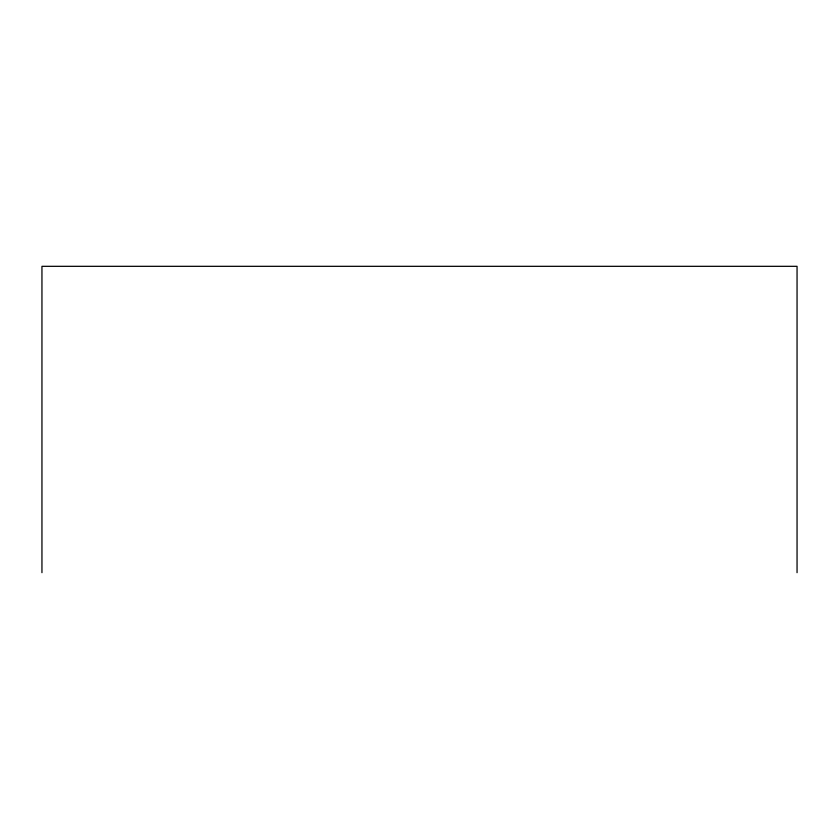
<?xml version="1.0" encoding="UTF-8"?>
<svg xmlns="http://www.w3.org/2000/svg" width="839" height="839" viewBox="0 0 839 839"><rect width="100%" height="100%" fill="white"/><g stroke="black" fill="none" stroke-linecap="round" stroke-linejoin="round"><path stroke-width="1.26" d="M797.05 572.68L797.05 266.32L41.95 266.32L41.95 572.68"/></g></svg>
